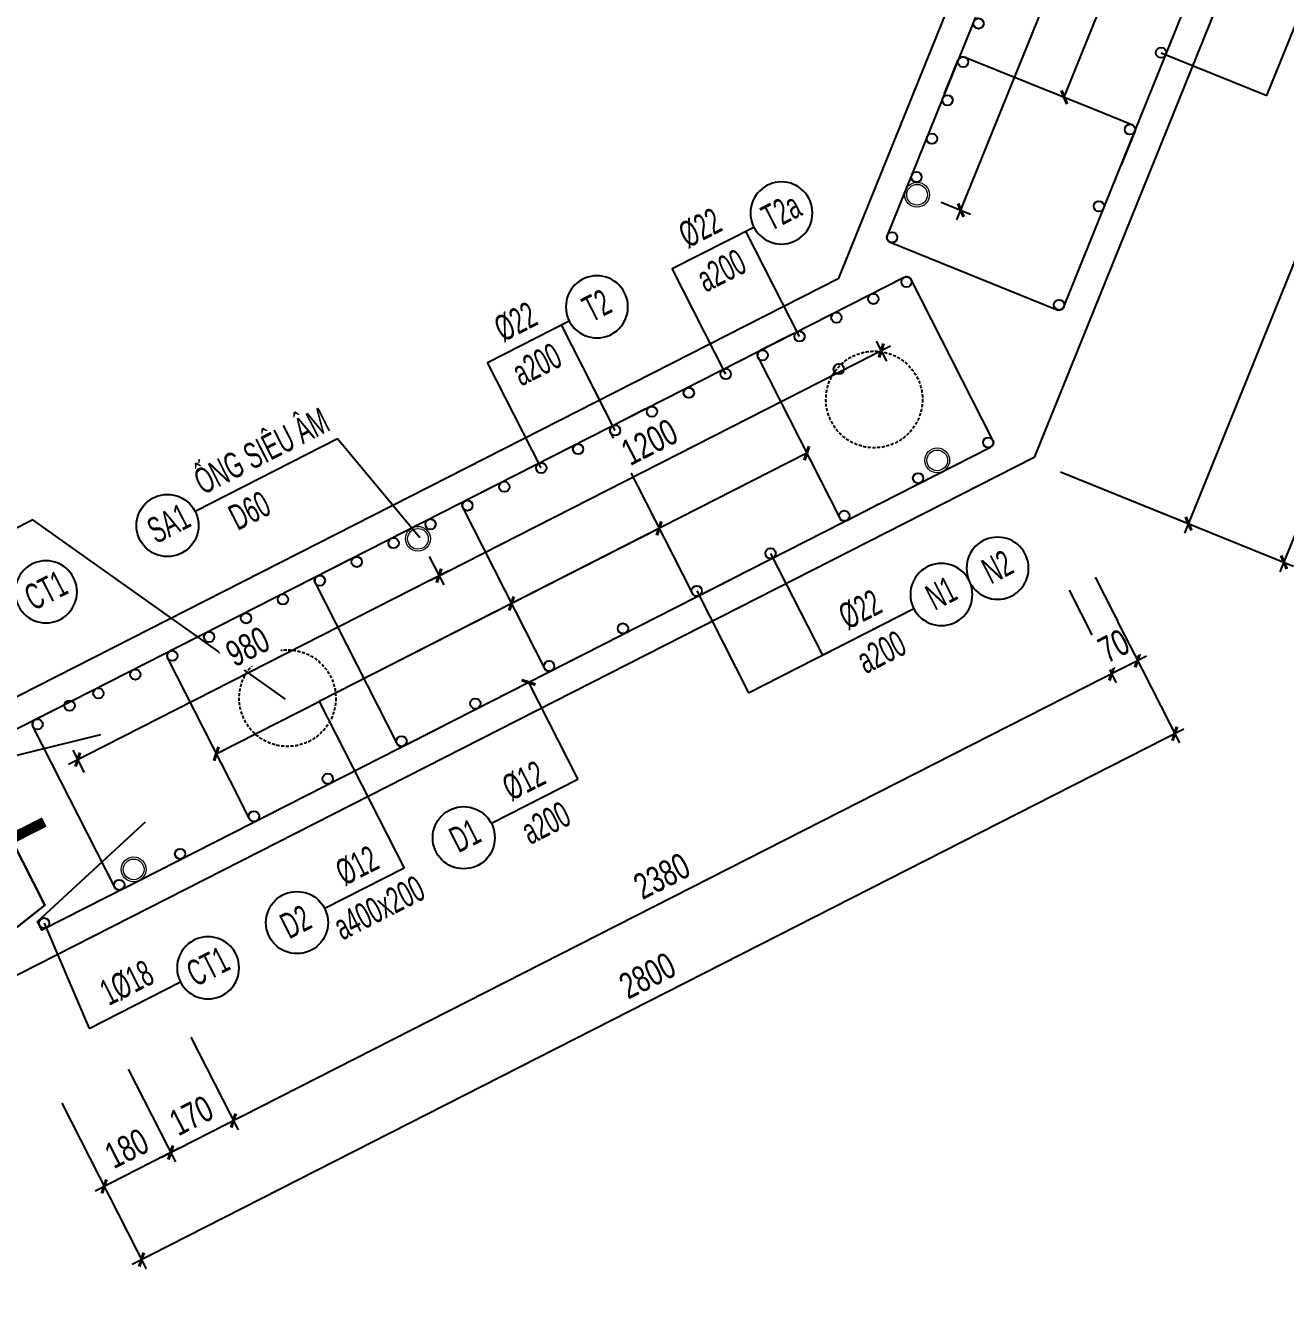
# Model space of a CAD drawing. Header units: millimetres. Extents: x -147841 to 368790, y -162721 to 84261.
# Drawn here: x 343744 to 346788, y -103744 to -100681 of the extents above; entities that cross this region are included whole.
import ezdxf
from ezdxf.enums import TextEntityAlignment as Align

# ---------------------------------------------------------------- set-up
doc = ezdxf.new("R2010")
doc.units = ezdxf.units.MM
doc.header["$LTSCALE"] = 1000
doc.header["$MEASUREMENT"] = 0
doc.header["$PDMODE"] = 1
doc.header["$PDSIZE"] = -10
doc.linetypes.add('HIDDEN', pattern=[0.375, 0.25, -0.125])
doc.layers.get('0').update_dxf_attribs({"linetype": 'CONTINUOUS', "lineweight": 18})
doc.layers.get('DEFPOINTS').update_dxf_attribs({"color": 5, "linetype": 'CONTINUOUS', "lineweight": 18})
for name, color, linetype, lineweight in [('0-THAY', 7, 'CONTINUOUS', 18), ('ccu11-Dim', 8, 'CONTINUOUS', 18), ('DIM', 8, 'CONTINUOUS', 18)]:
    doc.layers.add(name, color=color, linetype=linetype, lineweight=lineweight)
for name, color, linetype in [('ccu11-Manh', 8, 'CONTINUOUS'), ('ccu11-Thep', 4, 'CONTINUOUS'), ('ccu11-Thepdai', 6, 'CONTINUOUS'), ('KC-Cotthep', 8, 'CONTINUOUS'), ('KC-Dim', 8, 'CONTINUOUS'), ('KC-Thay', 7, 'CONTINUOUS')]:
    doc.layers.add(name, color=color, linetype=linetype)
doc.styles.add('ARIAL', font='arial.ttf', dxfattribs={"width": 0.7})
doc.styles.add('ccu11-dim', font='vnsimli.shx', dxfattribs={"width": 0.65, "bigfont": 'bigfont.shx'})
doc.dimstyles.new('2.5-25', dxfattribs={"dimscale": 25, "dimtxt": 2.5, "dimasz": 1, "dimexe": 1, "dimexo": 2, "dimgap": 1, "dimtad": 1, "dimdec": 1, "dimrnd": 5, "dimdsep": 46, "dimtxsty": 'ARIAL', "dimblk": 'ARCHTICK', "dimcen": -1, "dimdle": 1, "dimclrd": 256, "dimclre": 256, "dimclrt": 3, "dimadec": 0, "dimazin": 2, "dimtfac": 0.1, "dimtdec": 1, "dimtmove": 0, "dimatfit": 1, "dimldrblk": 'ARCHTICK', "dimfxl": 1, "dimtvp": 0.833333, "dimtfill": 1, "dimtolj": 1, "dimtzin": 12, "dimarcsym": 0})
doc.dimstyles.new('ccu11-100x4', dxfattribs={"dimscale": 100, "dimtxt": 2.5, "dimasz": 1, "dimexe": 1, "dimexo": 2, "dimgap": 1, "dimtad": 1, "dimdec": 0, "dimlfac": 0.25, "dimdsep": 46, "dimtxsty": 'ccu11-dim', "dimblk": 'ARCHTICK', "dimcen": -1, "dimdle": 1, "dimclrd": 256, "dimclre": 256, "dimclrt": 31, "dimadec": 0, "dimazin": 2, "dimtfac": 0.1, "dimtdec": 0, "dimtmove": 0, "dimatfit": 1, "dimldrblk": 'ARCHTICK', "dimfxl": 1, "dimtvp": 0.833333, "dimtolj": 1, "dimtzin": 12, "dimarcsym": 0})

# ---------------------------------------------------------------- blocks, each defined once
blk = doc.blocks.new('_ARCHTICK')
at = {"color": 0, "linetype": 'ByBlock', "const_width": 0.3}
blk.add_lwpolyline([(-0.5, -0.5), (0.5, 0.5)], dxfattribs=at)
blk = doc.blocks.new('*D839')
at = {"layer": 'DEFPOINTS', "color": 0, "ltscale": 3000, "transparency": 16777216}
for p in [(345209.5, -99085.9), (345424.5, -99508.5), (342714, -100355.9)]:
    blk.add_point(p, dxfattribs=at)
at = {"layer": 'DIM', "lineweight": -2, "ltscale": 3000, "transparency": 16777216}
for p, q in [((345232.1, -99130.4), (345435.9, -99530.7)), ((342906.8, -100789.8), (345446.8, -99497.1)), ((342736.7, -100400.4), (342940.5, -100800.8))]:
    blk.add_line(p, q, dxfattribs=at)
at = {"layer": 'DIM', "lineweight": -2, "ltscale": 3000, "transparency": 16777216, "xscale": 25, "yscale": 25, "zscale": 25}
for p, rotation in [((345424.5, -99508.5), 26.97333113787516), ((342929.1, -100778.5), 206.9733311378752)]:
    blk.add_blockref('_ARCHTICK', p, dxfattribs=dict(at, rotation=rotation))
at = {"layer": 'DIM', "color": 3, "ltscale": 3000, "transparency": 16777216, "insert": (344151, -100092.7), "char_height": 62.5, "attachment_point": 5, "rotation": 26.9733, "style": 'ARIAL', "bg_fill": 3, "box_fill_scale": 1.25, "bg_fill_color": 256, "bg_fill_true_color": 13158600, "bg_fill_transparency": 0}
blk.add_mtext('\\A1;2800', dxfattribs=at)
blk = doc.blocks.new('*D861')
at = {"layer": 'DEFPOINTS', "color": 0, "linetype": 'ByBlock', "ltscale": 30, "transparency": 16777216}
for p in [(343969.6, -103157.6), (343809.2, -103239.2), (343934.2, -103484.9)]:
    blk.add_point(p, dxfattribs=at)
at = {"layer": 'KC-Dim', "linetype": 'ByBlock', "lineweight": -2, "ltscale": 30, "transparency": 16777216}
for p, q in [((343992.3, -103202.1), (344106, -103425.5)), ((343831.9, -103283.8), (343945.6, -103507.1)), ((344116.9, -103391.9), (343912, -103496.2))]:
    blk.add_line(p, q, dxfattribs=at)
at = {"layer": 'KC-Dim', "linetype": 'ByBlock', "lineweight": -2, "ltscale": 30, "transparency": 16777216, "xscale": 25, "yscale": 25, "zscale": 25}
for p, rotation in [((344094.7, -103403.2), 26.973331137838), ((343934.2, -103484.9), 206.973331137838)]:
    blk.add_blockref('_ARCHTICK', p, dxfattribs=dict(at, rotation=rotation))
at = {"layer": 'KC-Dim', "color": 3, "linetype": 'ByBlock', "ltscale": 30, "transparency": 16777216, "insert": (343988.6, -103393.3), "char_height": 62.5, "attachment_point": 5, "rotation": 26.9733, "style": 'ARIAL', "bg_fill": 3, "box_fill_scale": 1.25, "bg_fill_color": 256, "bg_fill_true_color": 13158600, "bg_fill_transparency": 0}
blk.add_mtext('\\A1;180', dxfattribs=at)
blk = doc.blocks.new('*D862')
at = {"layer": 'DEFPOINTS', "color": 0, "linetype": 'ByBlock', "ltscale": 30, "transparency": 16777216}
for p in [(344121.1, -103080.5), (343969.6, -103157.6), (344246.2, -103326.1)]:
    blk.add_point(p, dxfattribs=at)
at = {"layer": 'KC-Dim', "linetype": 'ByBlock', "lineweight": -2, "ltscale": 30, "transparency": 16777216}
for p, q in [((344143.8, -103125), (344257.5, -103348.4)), ((343992.3, -103202.1), (344106, -103425.5)), ((344072.4, -103414.5), (344268.4, -103314.8))]:
    blk.add_line(p, q, dxfattribs=at)
at = {"layer": 'KC-Dim', "linetype": 'ByBlock', "lineweight": -2, "ltscale": 30, "transparency": 16777216, "xscale": 25, "yscale": 25, "zscale": 25}
for p, rotation in [((344246.2, -103326.1), 26.97333113783801), ((344094.7, -103403.2), 206.973331137838)]:
    blk.add_blockref('_ARCHTICK', p, dxfattribs=dict(at, rotation=rotation))
at = {"layer": 'KC-Dim', "color": 3, "linetype": 'ByBlock', "ltscale": 30, "transparency": 16777216, "insert": (344144.6, -103313.9), "char_height": 62.5, "attachment_point": 5, "rotation": 26.9733, "style": 'ARIAL', "bg_fill": 3, "box_fill_scale": 1.25, "bg_fill_color": 256, "bg_fill_true_color": 13158600, "bg_fill_transparency": 0}
blk.add_mtext('\\A1;170', dxfattribs=at)
blk = doc.blocks.new('*D867')
at = {"layer": 'DEFPOINTS', "color": 0, "linetype": 'ByBlock', "ltscale": 30, "transparency": 16777216}
for p in [(346242.2, -102000.9), (346367.3, -102246.6), (344121.1, -103080.5)]:
    blk.add_point(p, dxfattribs=at)
at = {"layer": 'KC-Dim', "linetype": 'ByBlock', "lineweight": -2, "ltscale": 30, "transparency": 16777216}
for p, q in [((346264.9, -102045.5), (346378.6, -102268.9)), ((344223.9, -103337.4), (346389.5, -102235.2)), ((344143.8, -103125), (344257.5, -103348.4))]:
    blk.add_line(p, q, dxfattribs=at)
at = {"layer": 'KC-Dim', "linetype": 'ByBlock', "lineweight": -2, "ltscale": 30, "transparency": 16777216, "xscale": 25, "yscale": 25, "zscale": 25}
for p, rotation in [((346367.3, -102246.6), 26.97333113783801), ((344246.2, -103326.1), 206.973331137838)]:
    blk.add_blockref('_ARCHTICK', p, dxfattribs=dict(at, rotation=rotation))
at = {"layer": 'KC-Dim', "color": 3, "linetype": 'ByBlock', "ltscale": 30, "transparency": 16777216, "insert": (345280.9, -102735.6), "char_height": 62.5, "attachment_point": 5, "rotation": 26.9733, "style": 'ARIAL', "bg_fill": 3, "box_fill_scale": 1.25, "bg_fill_color": 256, "bg_fill_true_color": 13158600, "bg_fill_transparency": 0}
blk.add_mtext('\\A1;2380', dxfattribs=at)
blk = doc.blocks.new('att_thep_2')
blk.add_circle((-300, 0), 300)
at = {"color": 3, "style": 'ARIAL', "width": 0.6}
blk.add_attdef('DK', text='', height=250, dxfattribs=at).set_placement((467, 105), align=Align.CENTER)
at = {"color": 31, "style": 'ARIAL', "width": 0.6}
blk.add_attdef('SH', text='', height=250, dxfattribs=at).set_placement((-281, -111), align=Align.CENTER)
at = {"color": 2, "style": 'ARIAL', "width": 0.6}
blk.add_attdef('KC', text='', height=250, dxfattribs=at).set_placement((472, -355), align=Align.CENTER)
blk = doc.blocks.new('*D868')
at = {"layer": 'DEFPOINTS', "color": 0, "ltscale": 3000, "transparency": 16777216}
for p in [(346304.6, -101969.2), (346242.2, -102000.9)]:
    blk.add_point(p, dxfattribs=at)
at = {"layer": 'KC-Dim', "lineweight": -2, "ltscale": 3000, "transparency": 16777216}
for p, q in [((346327.3, -102013.8), (346441, -102237.1)), ((346264.9, -102045.5), (346378.6, -102268.9)), ((346345, -102257.9), (346451.9, -102203.5))]:
    blk.add_line(p, q, dxfattribs=at)
at = {"layer": 'KC-Dim', "lineweight": -2, "ltscale": 3000, "transparency": 16777216, "xscale": 25, "yscale": 25, "zscale": 25}
for p, rotation in [((346429.7, -102214.8), 26.97333113783801), ((346367.3, -102246.6), 206.973331137838)]:
    blk.add_blockref('_ARCHTICK', p, dxfattribs=dict(at, rotation=rotation))
at = {"layer": 'KC-Dim', "color": 3, "ltscale": 3000, "transparency": 16777216, "insert": (346372.6, -102180), "char_height": 62.5, "attachment_point": 5, "rotation": 26.9733, "style": 'ARIAL', "bg_fill": 3, "box_fill_scale": 1.25, "bg_fill_color": 256, "bg_fill_true_color": 13158600, "bg_fill_transparency": 0}
blk.add_mtext('\\A1;70', dxfattribs=at)
at = {"layer": 'DEFPOINTS', "color": 0, "ltscale": 3000, "transparency": 16777216}
blk.add_point((346429.7, -102214.8), dxfattribs=at)
blk = doc.blocks.new('*U851')
at = {"layer": 'ccu11-Thepdai', "flags": 128}
blk.add_lwpolyline([(50, 230), (-37.5, 230, 0.414214), (-50, 217.5), (-50, -114.4), (-50, -217.5, 0.414214), (-37.5, -230), (50, -230)], format="xyb", dxfattribs=at)
blk = doc.blocks.new('*U852')
at = {"layer": 'DIM', "color": 0, "linetype": 'ByBlock', "lineweight": -2, "transparency": 16777216}
for p in [(0, 0), (400, 0), (800, 0), (1200, 0), (1600, 0)]:
    blk.add_blockref('*U851', p, dxfattribs=at)
blk = doc.blocks.new('*D869')
at = {"layer": 'DEFPOINTS', "color": 0, "ltscale": 3000, "transparency": 16777216}
for p in [(346304.6, -101969.2), (346519.7, -102391.8), (343809.2, -103239.2)]:
    blk.add_point(p, dxfattribs=at)
at = {"layer": 'DIM', "lineweight": -2, "ltscale": 3000, "transparency": 16777216}
for p, q in [((346327.3, -102013.8), (346531, -102414.1)), ((344002, -103673.1), (346542, -102380.5)), ((343831.9, -103283.8), (344035.6, -103684.1))]:
    blk.add_line(p, q, dxfattribs=at)
at = {"layer": 'DIM', "lineweight": -2, "ltscale": 3000, "transparency": 16777216, "xscale": 25, "yscale": 25, "zscale": 25}
for p, rotation in [((346519.7, -102391.8), 26.97333113783801), ((344024.3, -103661.8), 206.973331137838)]:
    blk.add_blockref('_ARCHTICK', p, dxfattribs=dict(at, rotation=rotation))
at = {"layer": 'DIM', "color": 3, "ltscale": 3000, "transparency": 16777216, "insert": (345246.2, -102976.1), "char_height": 62.5, "attachment_point": 5, "rotation": 26.9733, "style": 'ARIAL', "bg_fill": 3, "box_fill_scale": 1.25, "bg_fill_color": 256, "bg_fill_true_color": 13158600, "bg_fill_transparency": 0}
blk.add_mtext('\\A1;2800', dxfattribs=at)
blk = doc.blocks.new('*D1508')
at = {"layer": 'DEFPOINTS', "color": 0, "linetype": 'ByBlock', "ltscale": 30, "transparency": 16777216}
for p in [(258896.5, -98435.7), (258896.5, -98538), (257917.5, -98623.4)]:
    blk.add_point(p, dxfattribs=at)
at = {"layer": 'KC-Dim', "linetype": 'ByBlock', "lineweight": -2, "ltscale": 30, "transparency": 16777216}
for p, q in [((258896.5, -98485.7), (258896.5, -98563)), ((257917.5, -98573.4), (257917.5, -98513)), ((257892.5, -98538), (258921.5, -98538))]:
    blk.add_line(p, q, dxfattribs=at)
at = {"layer": 'KC-Dim', "linetype": 'ByBlock', "lineweight": -2, "ltscale": 30, "transparency": 16777216, "xscale": 25, "yscale": 25, "zscale": 25, "rotation": 180}
blk.add_blockref('_ARCHTICK', (257917.5, -98538), dxfattribs=at)
at = {"layer": 'KC-Dim', "linetype": 'ByBlock', "lineweight": -2, "ltscale": 30, "transparency": 16777216, "xscale": 25, "yscale": 25, "zscale": 25}
blk.add_blockref('_ARCHTICK', (258896.5, -98538), dxfattribs=at)
at = {"layer": 'KC-Dim', "color": 3, "linetype": 'ByBlock', "ltscale": 30, "transparency": 16777216, "insert": (258407, -98481.1), "char_height": 62.5, "attachment_point": 5, "style": 'ARIAL', "bg_fill": 3, "box_fill_scale": 1.25, "bg_fill_color": 256, "bg_fill_true_color": 13158600, "bg_fill_transparency": 0}
blk.add_mtext('\\A1;980', dxfattribs=at)
blk = doc.blocks.new('A$C260038B3')
at = {"layer": '0-THAY', "linetype": 'Continuous'}
for radius in [120, 100]:
    blk.add_circle((0, 0), radius, dxfattribs=at)
blk = doc.blocks.new('*D1509')
at = {"layer": 'DEFPOINTS', "color": 0, "linetype": 'ByBlock', "ltscale": 30, "transparency": 16777216}
for p in [(258896.5, -98435.7), (260095.1, -98538), (260095.1, -98616.7)]:
    blk.add_point(p, dxfattribs=at)
at = {"layer": 'KC-Dim', "linetype": 'ByBlock', "lineweight": -2, "ltscale": 30, "transparency": 16777216}
for p, q in [((258896.5, -98485.7), (258896.5, -98563)), ((260095.1, -98566.7), (260095.1, -98513)), ((258871.5, -98538), (260120.1, -98538))]:
    blk.add_line(p, q, dxfattribs=at)
at = {"layer": 'KC-Dim', "linetype": 'ByBlock', "lineweight": -2, "ltscale": 30, "transparency": 16777216, "xscale": 25, "yscale": 25, "zscale": 25, "rotation": 180}
blk.add_blockref('_ARCHTICK', (258896.5, -98538), dxfattribs=at)
at = {"layer": 'KC-Dim', "linetype": 'ByBlock', "lineweight": -2, "ltscale": 30, "transparency": 16777216, "xscale": 25, "yscale": 25, "zscale": 25}
blk.add_blockref('_ARCHTICK', (260095.1, -98538), dxfattribs=at)
at = {"layer": 'KC-Dim', "color": 3, "linetype": 'ByBlock', "ltscale": 30, "transparency": 16777216, "insert": (259495.8, -98481.1), "char_height": 62.5, "attachment_point": 5, "style": 'ARIAL', "bg_fill": 3, "box_fill_scale": 1.25, "bg_fill_color": 256, "bg_fill_true_color": 13158600, "bg_fill_transparency": 0}
blk.add_mtext('\\A1;1200', dxfattribs=at)
blk = doc.blocks.new('*U853')
at = {"layer": 'ccu11-Thep'}
blk.add_circle((0, 0), 12.5, dxfattribs=at)
blk = doc.blocks.new('*U854')
at = {"layer": 'KC-Dim', "color": 0, "linetype": 'ByBlock', "lineweight": -2, "transparency": 16777216}
for p in [(0, 0), (200, 0), (400, 0), (600, 0), (800, 0), (1000, 0), (1200, 0), (1400, 0), (1600, 0), (1800, 0), (2000, 0)]:
    blk.add_blockref('*U853', p, dxfattribs=at)
blk = doc.blocks.new('*D855')
at = {"layer": 'DEFPOINTS', "color": 0, "linetype": 'ByBlock', "ltscale": 30, "transparency": 16777216}
for p in [(347978.1, -97698.6), (348208.7, -97791.9), (346197.8, -101741)]:
    blk.add_point(p, dxfattribs=at)
at = {"layer": 'KC-Dim', "linetype": 'ByBlock', "lineweight": -2, "ltscale": 30, "transparency": 16777216}
for p, q in [((348024.4, -97717.4), (348231.8, -97801.3)), ((346543.8, -101907.9), (348218, -97768.7)), ((346244.2, -101759.7), (346576.3, -101894.1))]:
    blk.add_line(p, q, dxfattribs=at)
at = {"layer": 'KC-Dim', "linetype": 'ByBlock', "lineweight": -2, "ltscale": 30, "transparency": 16777216, "xscale": 25, "yscale": 25, "zscale": 25}
for p, rotation in [((348208.7, -97791.9), 67.97712838424454), ((346553.2, -101884.7), 247.9771283842445)]:
    blk.add_blockref('_ARCHTICK', p, dxfattribs=dict(at, rotation=rotation))
at = {"layer": 'KC-Dim', "color": 3, "linetype": 'ByBlock', "ltscale": 30, "transparency": 16777216, "insert": (347328.2, -99817), "char_height": 62.5, "attachment_point": 5, "rotation": 67.9771, "style": 'ARIAL', "bg_fill": 3, "box_fill_scale": 1.25, "bg_fill_color": 256, "bg_fill_true_color": 13158600, "bg_fill_transparency": 0}
blk.add_mtext('\\A1;4415', dxfattribs=at)
blk = doc.blocks.new('*D856')
at = {"layer": 'DEFPOINTS', "color": 0, "linetype": 'ByBlock', "ltscale": 30, "transparency": 16777216}
for p in [(348004.3, -97633.8), (348465.3, -97820.2), (346197.8, -101741)]:
    blk.add_point(p, dxfattribs=at)
at = {"layer": 'KC-Dim', "linetype": 'ByBlock', "lineweight": -2, "ltscale": 30, "transparency": 16777216}
for p, q in [((348050.7, -97652.5), (348488.5, -97829.6)), ((346774.2, -102001.1), (348474.7, -97797)), ((346244.2, -101759.7), (346806.8, -101987.3))]:
    blk.add_line(p, q, dxfattribs=at)
at = {"layer": 'KC-Dim', "linetype": 'ByBlock', "lineweight": -2, "ltscale": 30, "transparency": 16777216, "xscale": 25, "yscale": 25, "zscale": 25}
for p, rotation in [((348465.3, -97820.2), 67.97712838424454), ((346783.6, -101977.9), 247.9771283842445)]:
    blk.add_blockref('_ARCHTICK', p, dxfattribs=dict(at, rotation=rotation))
at = {"layer": 'KC-Dim', "color": 3, "linetype": 'ByBlock', "ltscale": 30, "transparency": 16777216, "insert": (347571.7, -99877.7), "char_height": 62.5, "attachment_point": 5, "rotation": 67.9771, "style": 'ARIAL', "bg_fill": 3, "box_fill_scale": 1.25, "bg_fill_color": 256, "bg_fill_true_color": 13158600, "bg_fill_transparency": 0}
blk.add_mtext('\\A1;4485', dxfattribs=at)
blk = doc.blocks.new('*D870')
at = {"layer": 'DEFPOINTS', "color": 0, "linetype": 'ByBlock', "ltscale": 30, "transparency": 16777216}
for p in [(346357, -99981.9), (346451.3, -100020), (345908.9, -101089.7)]:
    blk.add_point(p, dxfattribs=at)
at = {"layer": 'KC-Dim', "linetype": 'ByBlock', "lineweight": -2, "ltscale": 30, "transparency": 16777216}
for p, q in [((345993.8, -101151), (346460.6, -99996.9)), ((346403.4, -100000.7), (346474.4, -100029.4)), ((345955.3, -101108.5), (346026.4, -101137.2))]:
    blk.add_line(p, q, dxfattribs=at)
at = {"layer": 'KC-Dim', "linetype": 'ByBlock', "lineweight": -2, "ltscale": 30, "transparency": 16777216, "xscale": 25, "yscale": 25, "zscale": 25}
for p, rotation in [((346451.3, -100020), 67.97712838424454), ((346003.2, -101127.8), 247.9771283842445)]:
    blk.add_blockref('_ARCHTICK', p, dxfattribs=dict(at, rotation=rotation))
at = {"layer": 'KC-Dim', "color": 3, "linetype": 'ByBlock', "ltscale": 30, "transparency": 16777216, "insert": (346174.5, -100552.6), "char_height": 62.5, "attachment_point": 5, "rotation": 67.9771, "style": 'ARIAL', "bg_fill": 3, "box_fill_scale": 1.25, "bg_fill_color": 256, "bg_fill_true_color": 13158600, "bg_fill_transparency": 0}
blk.add_mtext('\\A1;1195', dxfattribs=at)
blk = doc.blocks.new('saw6-28')
at = {"layer": 'ccu11-Dim', "ltscale": 3000, "xscale": 0.25, "yscale": 0.25, "zscale": 0.25}
for p in [(257917.48, -98835.66), (260095.11, -98835.66)]:
    blk.add_blockref('A$C260038B3', p, dxfattribs=at)
at = {"layer": 'KC-Dim', "linetype": 'ByBlock', "ltscale": 30}
dim = blk.add_linear_dim(base=(258896.47, -98537.97), p1=(257917.48, -98623.41), p2=(258896.47, -98435.66), dimstyle='2.5-25', dxfattribs=at)
dim.commit()
dim.dimension.update_dxf_attribs({"geometry": '*D1508', "text_midpoint": (258406.97, -98481.05)})
at = {"layer": 'ccu11-Dim', "ltscale": 3000, "xscale": 0.25, "yscale": 0.25, "zscale": 0.25}
blk.add_blockref('A$C260038B3', (258891.47, -98435.66), dxfattribs=at)
at = {"layer": 'KC-Dim', "linetype": 'ByBlock', "ltscale": 30}
dim = blk.add_linear_dim(base=(260095.11, -98537.97), p1=(258896.47, -98435.66), p2=(260095.11, -98616.7), dimstyle='2.5-25', dxfattribs=at)
dim.commit()
dim.dimension.update_dxf_attribs({"geometry": '*D1509', "text_midpoint": (259495.79, -98481.05)})

msp = doc.modelspace()

# ---------------------------------------------------------------- linework, layer by layer
at = {"layer": 'ccu11-Thep', "const_width": 25}
msp.add_lwpolyline([(343789.42, -102605.03), (343637.92, -102682.14)], dxfattribs=at)
at = {"layer": 'ccu11-Thep'}
for centre in [(345837.05, -101193.3), (345872.03, -101301.06), (346069.33, -101688.74), (343773.21, -102369.23), (343970.51, -102756.91), (343789.04, -102849.27)]:
    msp.add_circle(centre, 12.5, dxfattribs=at)
at = {"layer": 'ccu11-Thep', "linetype": 'HIDDEN', "ltscale": 0.03}
msp.add_circle((345793.94, -101584.85), 116.6, dxfattribs=at)
at = {"layer": 'ccu11-Thepdai'}
msp.add_lwpolyline([(343976.18, -102768.05), (346075, -101699.88, 0.4142136), (346080.47, -101683.07), (345883.17, -101295.39, 0.4142136), (345866.36, -101289.92), (343767.54, -102358.09, 0.4142136), (343762.07, -102374.9), (343959.37, -102762.58, 0.4142136)], format="xyb", close=True, dxfattribs=at)
at = {"layer": 'ccu11-Thepdai', "flags": 128}
for points in [[(343784.07, -102349.68), (343574.85, -102456.16), (343585.81, -102477.7), (343926.42, -102394.15)], [(343992.72, -102759.64), (343783.57, -102866.08), (343772.93, -102845.19), (344033.56, -102604.66)]]:
    msp.add_lwpolyline(points, dxfattribs=at)
at = {"layer": 'KC-Thay', "flags": 128}
msp.add_lwpolyline([(343451.28, -102535.88), (343627.57, -102485.43), (343790.86, -102806.27), (343646.31, -102919.11)], dxfattribs=at)

# ---------------------------------------------------------------- block references
at = {"layer": 'KC-Cotthep'}
ref = msp.add_blockref('att_thep_2', (343726.76, -102083.33), dxfattribs=dict(at, xscale=-0.25, yscale=0.25, zscale=0.25, rotation=26.97333113893424))
ref.add_attrib('DK', '1%%C18', dxfattribs={"layer": '0', "color": 15, "height": 62.5, "rotation": 26.97333, "style": 'ARIAL', "width": 0.6}).set_placement((343611.19, -102112.58), align=Align.CENTER)
ref.add_attrib('SH', 'CT1', dxfattribs={"layer": '0', "color": 31, "height": 62.5, "rotation": 26.97333, "style": 'ARIAL', "width": 0.6}).set_placement((343807.16, -102073.68), align=Align.CENTER)

# ---------------------------------------------------------------- dimensions: what is measured, and where the dimension line sits
at = {"layer": 'DIM', "ltscale": 3000}
dim = msp.add_linear_dim(base=(345424.53, -99508.46), p1=(342714.05, -100355.88), p2=(345209.46, -99085.86), angle=26.97333, dimstyle='2.5-25', dxfattribs=at)
dim.commit()
dim.dimension.update_dxf_attribs({"geometry": '*D839', "text_midpoint": (344151.01, -100092.75)})
at = {"layer": 'KC-Dim', "linetype": 'ByBlock', "ltscale": 30}
dim = msp.add_linear_dim(base=(343934.24, -103484.85), p1=(343969.64, -103157.56), p2=(343809.22, -103239.21), angle=206.97333, dimstyle='2.5-25', dxfattribs=at)
dim.commit()
dim.dimension.update_dxf_attribs({"geometry": '*D861', "text_midpoint": (344014.45, -103444.03), "dimtype": 160})

# ---------------------------------------------------------------- leaders
at = {"layer": 'ccu11-Manh', "ltscale": 10}
msp.add_leader([(344696.39, -101919.03), (344497.85, -101680.04), (344153.76, -101855.16)], dimstyle='ccu11-100x4', override={"dimgap": 1, "dimtad": 0, "dimldrblk": 'None'}, dxfattribs=at)

# ---------------------------------------------------------------- next in the draw order: linework, layer by layer
at = {"layer": 'KC-Thay', "flags": 128}
msp.add_lwpolyline([(346180.28, -101724.85), (343684.87, -102994.86), (343646.31, -102919.11), (343790.86, -102806.27), (343627.57, -102485.43), (343451.28, -102535.88), (343412.72, -102460.13), (345708.18, -101291.88), (347302.66, -97349.94), (347381.46, -97381.81), (347481.4, -97228.07), (347815.14, -97363.06), (347780.09, -97543.05), (347858.88, -97574.92), (346180.28, -101724.85)], dxfattribs=at)

# ---------------------------------------------------------------- next in the draw order: dimensions: what is measured, and where the dimension line sits
at = {"layer": 'KC-Dim', "linetype": 'ByBlock', "ltscale": 30}
dim = msp.add_linear_dim(base=(344246.17, -103326.1), p1=(343969.64, -103157.56), p2=(344121.15, -103080.45), angle=26.97333, dimstyle='2.5-25', dxfattribs=at)
dim.commit()
dim.dimension.update_dxf_attribs({"geometry": '*D862', "text_midpoint": (344170.41, -103364.65), "dimtype": 160})

# ---------------------------------------------------------------- next in the draw order: dimensions: what is measured, and where the dimension line sits
dim = msp.add_linear_dim(base=(346367.27, -102246.59), p1=(344121.15, -103080.45), p2=(346242.25, -102000.94), angle=26.97333, dimstyle='2.5-25', dxfattribs=at)
dim.commit()
dim.dimension.update_dxf_attribs({"geometry": '*D867', "text_midpoint": (345280.89, -102735.61)})

# ---------------------------------------------------------------- next in the draw order: linework, layer by layer
at = {"layer": 'ccu11-Manh'}
msp.add_lwpolyline([(344371.97, -102308.55), (343761.93, -101875.03), (343319.41, -102100.24)], dxfattribs=at)

# ---------------------------------------------------------------- next in the draw order: block references
at = {"layer": 'DIM', "rotation": 26.97333113893427}
msp.add_blockref('*U852', (344230.58, -102380.51), dxfattribs=at)
at = {"layer": 'KC-Cotthep'}
ref = msp.add_blockref('att_thep_2', (344153.76, -101855.16), dxfattribs=dict(at, xscale=0.25, yscale=0.25, zscale=0.25, rotation=26.97333113893427))
ref.add_attrib('KC', 'D60', dxfattribs={"layer": '0', "color": 2, "height": 62.5, "rotation": 26.97333, "style": 'ARIAL', "width": 0.6}).set_placement((344299.18, -101880.82), align=Align.CENTER)
ref.add_attrib('DK', 'ỐNG SIÊU ÂM', dxfattribs={"layer": '0', "color": 15, "height": 62.5, "rotation": 26.97333, "style": 'ARIAL', "width": 0.6}).set_placement((344328.13, -101736.85), align=Align.CENTER)
ref.add_attrib('SH', 'SA1', dxfattribs={"layer": '0', "color": 31, "height": 62.5, "rotation": 26.97333, "style": 'ARIAL', "width": 0.6}).set_placement((344103.8, -101911.86), align=Align.CENTER)
ref = msp.add_blockref('att_thep_2', (344118.2, -102991.3), dxfattribs=dict(at, xscale=-0.25, yscale=0.25, zscale=0.25, rotation=26.97333113893424))
ref.add_attrib('DK', '1%%C18', dxfattribs={"layer": '0', "color": 15, "height": 62.5, "rotation": 26.97333, "style": 'ARIAL', "width": 0.6}).set_placement((344002.63, -103020.55), align=Align.CENTER)
ref.add_attrib('SH', 'CT1', dxfattribs={"layer": '0', "color": 31, "height": 62.5, "rotation": 26.97333, "style": 'ARIAL', "width": 0.6}).set_placement((344198.59, -102981.65), align=Align.CENTER)

# ---------------------------------------------------------------- next in the draw order: dimensions: what is measured, and where the dimension line sits
at = {"layer": 'KC-Dim', "ltscale": 3000}
dim = msp.add_linear_dim(base=(346429.65, -102214.84), p1=(346242.25, -102000.94), p2=(346304.63, -101969.19), angle=26.97333, dimstyle='2.5-25', dxfattribs=at)
dim.commit()
dim.dimension.update_dxf_attribs({"geometry": '*D868', "text_midpoint": (346398.46, -102230.71), "dimtype": 160})

# ---------------------------------------------------------------- next in the draw order: leaders
at = {"layer": 'ccu11-Manh', "ltscale": 3000}
for points, override in [([(345630.88, -101714.63), (344453.48, -102313.86), (344658.35, -102716.39)], {"dimasz": 0.25, "dimtad": 0}), ([(345274.39, -101896.06), (344453.48, -102313.86), (344658.35, -102716.39)], {"dimasz": 0.25, "dimgap": 1, "dimtad": 0}), ([(344917.9, -102077.49), (344453.48, -102313.86), (344658.35, -102716.39)], {"dimasz": 0.25, "dimtad": 0}), ([(344204.93, -102440.36), (344453.48, -102313.86), (344658.35, -102716.39)], {"dimasz": 0.25, "dimtad": 0})]:
    msp.add_leader(points, dimstyle='ccu11-100x4', override=override, dxfattribs=at)
at = {"layer": 'ccu11-Manh', "ltscale": 10}
msp.add_leader([(343789.04, -102849.27), (343897.49, -103103.63), (344118.16, -102991.32)], dimstyle='ccu11-100x4', override={"dimgap": 1, "dimtad": 0, "dimldrblk": 'None'}, dxfattribs=at)

# ---------------------------------------------------------------- next in the draw order: dimensions: what is measured, and where the dimension line sits
at = {"layer": 'DIM', "ltscale": 3000}
dim = msp.add_linear_dim(base=(346519.71, -102391.79), p1=(343809.22, -103239.21), p2=(346304.63, -101969.19), angle=26.97333, dimstyle='2.5-25', dxfattribs=at)
dim.commit()
dim.dimension.update_dxf_attribs({"geometry": '*D869', "text_midpoint": (345246.19, -102976.08)})

# ---------------------------------------------------------------- next in the draw order: linework, layer by layer
at = {"layer": 'ccu11-Thep', "linetype": 'HIDDEN', "ltscale": 0.03}
msp.add_circle((344376.95, -102306.02, 242.3), 116.6, dxfattribs=at)

# ---------------------------------------------------------------- next in the draw order: block references
at = {"layer": 'KC-Dim', "rotation": 26.97333113893427}
msp.add_blockref('saw6-28', (69315.24, -131620.57), dxfattribs=at)

# ---------------------------------------------------------------- next in the draw order: linework, layer by layer
at = {"layer": 'ccu11-Thep'}
for centre in [(345791.82, -101341.89), (345702.69, -101387.24), (345613.57, -101432.6), (345524.45, -101477.96), (345435.33, -101523.32), (345708.43, -101511.27), (345346.21, -101568.67), (345257.09, -101614.03), (345167.96, -101659.39), (345078.84, -101704.75), (344989.72, -101750.1), (344900.6, -101795.46), (344811.48, -101840.82), (344722.35, -101886.18), (344633.23, -101931.53), (344544.11, -101976.89), (344454.99, -102022.25), (344365.87, -102067.61), (344276.75, -102112.96), (344187.62, -102158.32), (344098.5, -102203.68), (344009.38, -102249.04), (343920.26, -102294.39), (343850.57, -102324.03)]:
    msp.add_circle(centre, 12.5, dxfattribs=at)
at = {"layer": 'ccu11-Thepdai'}
msp.add_lwpolyline([(346251.9, -101361.1), (347763.06, -97625.15, 0.4142136), (347756.15, -97608.88), (347352.89, -97445.76, 0.4142136), (347336.62, -97452.66), (345825.46, -101188.61, 0.4142136), (345832.36, -101204.89), (346235.62, -101368, 0.4142136)], format="xyb", close=True, dxfattribs=at)

# ---------------------------------------------------------------- next in the draw order: block references
at = {"layer": 'KC-Cotthep'}
ref = msp.add_blockref('att_thep_2', (345503.01, -101168.47), dxfattribs=dict(at, xscale=-0.25, yscale=0.25, zscale=0.25, rotation=26.97333113783968))
ref.add_attrib('KC', 'a200', dxfattribs={"layer": '0', "color": 2, "height": 62.5, "rotation": 26.97333, "style": 'ARIAL', "width": 0.6}).set_placement((345438.71, -101300.86), align=Align.CENTER)
ref.add_attrib('DK', '%%C22', dxfattribs={"layer": '0', "color": 2, "height": 62.5, "rotation": 26.97333, "style": 'ARIAL', "width": 0.6}).set_placement((345387.44, -101197.72), align=Align.CENTER)
ref.add_attrib('SH', 'T2a', dxfattribs={"layer": '0', "color": 31, "height": 62.5, "rotation": 26.97333, "style": 'ARIAL', "width": 0.6}).set_placement((345583.41, -101158.83), align=Align.CENTER)
ref = msp.add_blockref('att_thep_2', (345057.4, -101395.26), dxfattribs=dict(at, xscale=-0.25, yscale=0.25, zscale=0.25, rotation=26.97333113783968))
ref.add_attrib('KC', 'a200', dxfattribs={"layer": '0', "color": 2, "height": 62.5, "rotation": 26.97333, "style": 'ARIAL', "width": 0.6}).set_placement((344993.1, -101527.65), align=Align.CENTER)
ref.add_attrib('DK', '%%C22', dxfattribs={"layer": '0', "color": 2, "height": 62.5, "rotation": 26.97333, "style": 'ARIAL', "width": 0.6}).set_placement((344941.83, -101424.51), align=Align.CENTER)
ref.add_attrib('SH', 'T2', dxfattribs={"layer": '0', "color": 31, "height": 62.5, "rotation": 26.97333, "style": 'ARIAL', "width": 0.6}).set_placement((345137.8, -101385.62), align=Align.CENTER)
ref = msp.add_blockref('att_thep_2', (345889.35, -102089.89), dxfattribs=dict(at, xscale=-0.25, yscale=0.25, zscale=0.25, rotation=26.97333113783968))
ref.add_attrib('KC', 'a200', dxfattribs={"layer": '0', "color": 2, "height": 62.5, "rotation": 26.97333, "style": 'ARIAL', "width": 0.6}).set_placement((345825.05, -102222.28), align=Align.CENTER)
ref.add_attrib('DK', '%%C22', dxfattribs={"layer": '0', "color": 2, "height": 62.5, "rotation": 26.97333, "style": 'ARIAL', "width": 0.6}).set_placement((345773.78, -102119.14), align=Align.CENTER)
ref.add_attrib('SH', 'N1', dxfattribs={"layer": '0', "color": 31, "height": 62.5, "rotation": 26.97333, "style": 'ARIAL', "width": 0.6}).set_placement((345969.75, -102080.24), align=Align.CENTER)
ref = msp.add_blockref('att_thep_2', (344869.34, -102609.01), dxfattribs=dict(at, xscale=0.25, yscale=0.25, zscale=0.25, rotation=26.97333113893427))
ref.add_attrib('KC', 'a200', dxfattribs={"layer": '0', "color": 2, "height": 62.5, "rotation": 26.97333, "style": 'ARIAL', "width": 0.6}).set_placement((345014.77, -102634.66), align=Align.CENTER)
ref.add_attrib('DK', '%%C12', dxfattribs={"layer": '0', "color": 215, "height": 62.5, "rotation": 26.97333, "style": 'ARIAL', "width": 0.6}).set_placement((344961.35, -102532.62), align=Align.CENTER)
ref.add_attrib('SH', 'D1', dxfattribs={"layer": '0', "color": 31, "height": 62.5, "rotation": 26.97333, "style": 'ARIAL', "width": 0.6}).set_placement((344819.38, -102665.71), align=Align.CENTER)
ref = msp.add_blockref('att_thep_2', (344466.65, -102813.96), dxfattribs=dict(at, xscale=0.25, yscale=0.25, zscale=0.25, rotation=26.97333113885512))
ref.add_attrib('KC', 'a400x200', dxfattribs={"layer": '0', "color": 2, "height": 62.5, "rotation": 26.97333, "style": 'ARIAL', "width": 0.6}).set_placement((344612.07, -102839.61), align=Align.CENTER)
ref.add_attrib('DK', '%%C12', dxfattribs={"layer": '0', "color": 215, "height": 62.5, "rotation": 26.97333, "style": 'ARIAL', "width": 0.6}).set_placement((344558.65, -102737.56), align=Align.CENTER)
ref.add_attrib('SH', 'D2', dxfattribs={"layer": '0', "color": 31, "height": 62.5, "rotation": 26.97333, "style": 'ARIAL', "width": 0.6}).set_placement((344410.57, -102873.77), align=Align.CENTER)
at = {"layer": 'KC-Dim', "rotation": 26.97333113893427}
msp.add_blockref('*U854', (344117.56, -102682.07), dxfattribs=at)

# ---------------------------------------------------------------- next in the draw order: leaders
at = {"layer": 'ccu11-Manh', "ltscale": 10}
for points in [[(345435.33, -101523.32), (345305.81, -101268.84), (345502.98, -101168.49)], [(345613.57, -101432.6), (345484.06, -101178.12), (345503.01, -101168.47)], [(344989.72, -101750.1), (344860.21, -101495.62), (345057.37, -101395.28)], [(345167.96, -101659.39), (345038.45, -101404.91), (345057.4, -101395.26)], [(345543.51, -101956.35), (345668.64, -102202.22), (345889.35, -102089.89)], [(345365.27, -102047.07), (345490.4, -102292.93), (345889.32, -102089.91)], [(344453.48, -102313.86), (344658.35, -102716.39), (344465.57, -102814.51)]]:
    msp.add_leader(points, dimstyle='ccu11-100x4', override={"dimgap": 1, "dimtad": 0, "dimldrblk": 'None'}, dxfattribs=at)
at = {"layer": 'ccu11-Manh', "ltscale": 3000}
msp.add_leader([(344959.02, -102267.85), (345078.47, -102502.58), (344869.34, -102609.01)], dimstyle='ccu11-100x4', override={"dimasz": 0.25, "dimtad": 0}, dxfattribs=at)

# ---------------------------------------------------------------- next in the draw order: dimensions: what is measured, and where the dimension line sits
at = {"layer": 'KC-Dim', "linetype": 'ByBlock', "ltscale": 30}
dim = msp.add_linear_dim(base=(348208.66, -97791.91), p1=(346197.84, -101740.96), p2=(347978.09, -97698.65), angle=67.97713, dimstyle='2.5-25', dxfattribs=at)
dim.commit()
dim.dimension.update_dxf_attribs({"geometry": '*D855', "text_midpoint": (347328.16, -99816.96)})

# ---------------------------------------------------------------- next in the draw order: dimensions: what is measured, and where the dimension line sits
dim = msp.add_linear_dim(base=(348465.32, -97820.22), p1=(346197.84, -101740.96), p2=(348004.34, -97633.76), angle=67.97713, dimstyle='2.5-25', dxfattribs=at)
dim.commit()
dim.dimension.update_dxf_attribs({"geometry": '*D856', "text_midpoint": (347571.7, -99877.71)})

# ---------------------------------------------------------------- next in the draw order: linework, layer by layer
at = {"layer": 'ccu11-Thep'}
msp.add_circle((346240.31, -101356.41), 12.5, dxfattribs=at)

# ---------------------------------------------------------------- next in the draw order: block references
at = {"layer": 'KC-Cotthep'}
ref = msp.add_blockref('att_thep_2', (346025.12, -102026.37), dxfattribs=dict(at, xscale=-0.25, yscale=0.25, zscale=0.25, rotation=26.97333113783968))
ref.add_attrib('SH', 'N2', dxfattribs={"layer": '0', "color": 31, "height": 62.5, "rotation": 26.97333, "style": 'ARIAL', "width": 0.6}).set_placement((346105.52, -102016.73), align=Align.CENTER)

# ---------------------------------------------------------------- next in the draw order: dimensions: what is measured, and where the dimension line sits
at = {"layer": 'KC-Dim', "linetype": 'ByBlock', "ltscale": 30}
dim = msp.add_linear_dim(base=(346451.27, -100020.04), p1=(345908.91, -101089.72), p2=(346357.01, -99981.91), angle=67.97713, dimstyle='2.5-25', dxfattribs=at)
dim.commit()
dim.dimension.update_dxf_attribs({"geometry": '*D870', "text_midpoint": (346174.47, -100552.6)})

# ---------------------------------------------------------------- next in the draw order: linework, layer by layer
at = {"layer": 'ccu11-Thep'}
for centre in [(346045.91, -100676.94), (346486.67, -100747.35), (346008.42, -100769.64), (345970.92, -100862.35), (346411.68, -100932.76), (345933.42, -100955.05), (345895.92, -101047.76), (346336.68, -101118.17)]:
    msp.add_circle(centre, 12.5, dxfattribs=at)
at = {"layer": 'ccu11-Thepdai', "flags": 128}
msp.add_lwpolyline([(345964.02, -100846.07), (345996.83, -100764.96, -0.4142136), (346013.1, -100758.06), (346320.81, -100882.52), (346416.36, -100921.17, -0.4142136), (346423.26, -100937.45), (346390.45, -101018.56)], format="xyb", dxfattribs=at)
at = {"layer": 'DEFPOINTS', "ltscale": 3000}
msp.add_circle((345848.8, -101687.74), 4383.81, dxfattribs=at)
at = {"layer": 'KC-Dim', "linetype": 'ByBlock', "ltscale": 30}
msp.add_lwpolyline([(346252.81, -100855.02), (347452.73, -97888.51)], dxfattribs=at)

# ---------------------------------------------------------------- next in the draw order: block references
at = {"layer": 'ccu11-Dim', "ltscale": 3000, "xscale": 0.25, "yscale": 0.25, "zscale": 0.25, "rotation": 67.97712838461085}
msp.add_blockref('A$C260038B3', (345897.5, -101090.5), dxfattribs=at)
at = {"layer": 'KC-Dim', "linetype": 'ByBlock', "ltscale": 30, "xscale": 25, "yscale": 25, "zscale": 25, "rotation": 247.9771283846115}
msp.add_blockref('_ARCHTICK', (346252.81, -100855.02), dxfattribs=at)

# ---------------------------------------------------------------- next in the draw order: leaders
at = {"layer": 'ccu11-Manh', "ltscale": 10}
msp.add_leader([(346486.67, -100747.35), (346742.42, -100850.8), (346910.26, -100435.85)], dimstyle='ccu11-100x4', override={"dimgap": 1, "dimtad": 0, "dimldrblk": 'None'}, dxfattribs=at)

doc.saveas('drawing.dxf')
